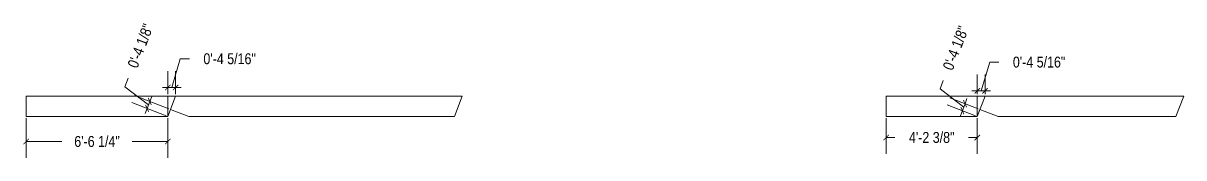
# Model space of a CAD drawing. Header units: inches. Extents: x 20403 to 33128, y 11552 to 20076.
# Drawn here: x 22862 to 23503, y 18234 to 18309 of the extents above; entities that cross this region are included whole.
import ezdxf

# ---------------------------------------------------------------- set-up
doc = ezdxf.new("R2010")
doc.units = ezdxf.units.IN
doc.header["$MEASUREMENT"] = 0
doc.layers.get('0').update_dxf_attribs({"color": 8, "lineweight": 9})
doc.layers.add('DIMENSIONS', color=7, linetype='Continuous')
doc.layers.add('DIMENSIONS @ 1', color=7, linetype='Continuous')
doc.layers.add('WALL FRAMING', color=7, linetype='Continuous', lineweight=30)
doc.styles.add('ARCHENTLTD', font='technical.ttf', dxfattribs={"height": 6})
doc.dimstyles.new('ARCHENTLTD', dxfattribs={"dimscale": 0.05, "dimtxt": 6, "dimasz": 3, "dimexe": 9, "dimexo": 1, "dimgap": 2.5, "dimtad": 0, "dimdec": 4, "dimzin": 1, "dimdsep": 46, "dimlunit": 4, "dimtxsty": 'ARCHENTLTD', "dimblk": 'ARCHTICK', "dimcen": 6, "dimclrd": 256, "dimclre": 256, "dimclrt": 256, "dimazin": 0, "dimtfac": 1, "dimtdec": 4, "dimtofl": 0, "dimtmove": 1, "dimatfit": 3, "dimldrblk": 'ARCHTICK', "dimfxl": 1, "dimfrac": 2, "dimtolj": 1, "dimtzin": 0, "dimlwd": 9, "dimlwe": 9, "dimarcsym": 0})

# ---------------------------------------------------------------- blocks, each defined once
blk = doc.blocks.new('_ArchTick')
at = {"color": 0, "linetype": 'ByBlock', "const_width": 0.15}
blk.add_lwpolyline([(-0.5, -0.5), (0.5, 0.5)], dxfattribs=at)
blk = doc.blocks.new('*D249')
at = {"layer": 'DIMENSIONS', "lineweight": 9}
for p, q in [((22944.11, 18273.02), (22948.87, 18288.87)), ((22948.87, 18288.87), (22953.87, 18288.87)), ((22941.95, 18269.29), (22941.95, 18282.02)), ((22946.27, 18269.29), (22946.27, 18282.02)), ((22941.95, 18273.02), (22938.95, 18273.02)), ((22941.95, 18273.02), (22946.27, 18273.02)), ((22946.27, 18273.02), (22949.27, 18273.02))]:
    blk.add_line(p, q, dxfattribs=at)
at = {"layer": 'DIMENSIONS', "lineweight": 9, "xscale": 3, "yscale": 3, "zscale": 3}
blk.add_blockref('_ArchTick', (22941.95, 18273.02), dxfattribs=at)
at = {"layer": 'DIMENSIONS', "lineweight": 9, "xscale": 3, "yscale": 3, "zscale": 3, "rotation": 180}
blk.add_blockref('_ArchTick', (22946.27, 18273.02), dxfattribs=at)
at = {"layer": 'DIMENSIONS', "lineweight": 9, "insert": (22976.11, 18288.87), "char_height": 6, "attachment_point": 5, "style": 'ARCHENTLTD'}
blk.add_mtext('\\A1;0\'-4 5/16"', dxfattribs=at)
blk = doc.blocks.new('*D253')
at = {"layer": 'DIMENSIONS', "lineweight": 9}
for p, q in [((22918.17, 18273.45), (22919.96, 18278.11)), ((22931.25, 18263.35), (22918.17, 18273.45)), ((22942.5, 18261.25), (22923.58, 18268.5)), ((22931.99, 18265.28), (22933.06, 18268.08)), ((22941.02, 18257.4), (22922.11, 18264.65)), ((22930.51, 18261.42), (22929.44, 18258.62)), ((22930.51, 18261.42), (22931.99, 18265.28))]:
    blk.add_line(p, q, dxfattribs=at)
at = {"layer": 'DIMENSIONS', "lineweight": 9, "xscale": 3, "yscale": 3, "zscale": 3}
for p, rotation in [((22931.99, 18265.28), 249.0265065786721), ((22930.51, 18261.42), 69.02650657867214)]:
    blk.add_blockref('_ArchTick', p, dxfattribs=dict(at, rotation=rotation))
at = {"layer": 'DIMENSIONS', "lineweight": 9, "insert": (22926.83, 18296.03), "char_height": 6, "attachment_point": 5, "rotation": 69.02651, "style": 'ARCHENTLTD'}
blk.add_mtext('\\A1;0\'-4 1/8"', dxfattribs=at)
blk = doc.blocks.new('*D254')
at = {"layer": 'DIMENSIONS', "lineweight": 9}
for p, q in [((22863.7, 18256.04), (22863.7, 18234.1)), ((22941.95, 18256.04), (22941.95, 18234.1)), ((22863.7, 18243.1), (22883.44, 18243.1)), ((22941.95, 18243.1), (22922.22, 18243.1))]:
    blk.add_line(p, q, dxfattribs=at)
at = {"layer": 'DIMENSIONS', "lineweight": 9, "xscale": 3, "yscale": 3, "zscale": 3, "rotation": 180}
blk.add_blockref('_ArchTick', (22863.7, 18243.1), dxfattribs=at)
at = {"layer": 'DIMENSIONS', "lineweight": 9, "xscale": 3, "yscale": 3, "zscale": 3}
blk.add_blockref('_ArchTick', (22941.95, 18243.1), dxfattribs=at)
at = {"layer": 'DIMENSIONS', "lineweight": 9, "insert": (22902.83, 18243.1), "char_height": 6, "attachment_point": 5, "style": 'ARCHENTLTD'}
blk.add_mtext('\\A1;6\'-6 1/4"', dxfattribs=at)
blk = doc.blocks.new('*D270')
at = {"layer": 'DIMENSIONS', "lineweight": 9}
for p, q in [((23338.89, 18256.04), (23338.89, 18236.33)), ((23389.27, 18256.04), (23389.27, 18236.33)), ((23338.89, 18245.33), (23343.77, 18245.33)), ((23389.27, 18245.33), (23384.4, 18245.33))]:
    blk.add_line(p, q, dxfattribs=at)
at = {"layer": 'DIMENSIONS', "lineweight": 9, "xscale": 3, "yscale": 3, "zscale": 3, "rotation": 180}
blk.add_blockref('_ArchTick', (23338.89, 18245.33), dxfattribs=at)
at = {"layer": 'DIMENSIONS', "lineweight": 9, "xscale": 3, "yscale": 3, "zscale": 3}
blk.add_blockref('_ArchTick', (23389.27, 18245.33), dxfattribs=at)
at = {"layer": 'DIMENSIONS', "lineweight": 9, "insert": (23364.08, 18245.33), "char_height": 6, "attachment_point": 5, "style": 'ARCHENTLTD'}
blk.add_mtext('\\A1;4\'-2 3/8"', dxfattribs=at)
blk = doc.blocks.new('*D271')
at = {"layer": 'DIMENSIONS', "lineweight": 9}
for p, q in [((23391.43, 18271.16), (23396.18, 18287.02)), ((23396.18, 18287.02), (23401.18, 18287.02)), ((23389.27, 18269.29), (23389.27, 18280.16)), ((23393.58, 18269.29), (23393.58, 18280.16)), ((23389.27, 18271.16), (23386.27, 18271.16)), ((23389.27, 18271.16), (23393.58, 18271.16)), ((23393.58, 18271.16), (23396.58, 18271.16))]:
    blk.add_line(p, q, dxfattribs=at)
at = {"layer": 'DIMENSIONS', "lineweight": 9, "xscale": 3, "yscale": 3, "zscale": 3}
blk.add_blockref('_ArchTick', (23389.27, 18271.16), dxfattribs=at)
at = {"layer": 'DIMENSIONS', "lineweight": 9, "xscale": 3, "yscale": 3, "zscale": 3, "rotation": 180}
blk.add_blockref('_ArchTick', (23393.58, 18271.16), dxfattribs=at)
at = {"layer": 'DIMENSIONS', "lineweight": 9, "insert": (23423.43, 18287.02), "char_height": 6, "attachment_point": 5, "style": 'ARCHENTLTD'}
blk.add_mtext('\\A1;0\'-4 5/16"', dxfattribs=at)
blk = doc.blocks.new('*D272')
at = {"layer": 'DIMENSIONS', "lineweight": 9}
for p, q in [((23368.69, 18272.22), (23370.48, 18276.89)), ((23381.77, 18262.12), (23368.69, 18272.22)), ((23389.81, 18261.25), (23374.1, 18267.27)), ((23382.5, 18264.05), (23383.58, 18266.85)), ((23388.34, 18257.4), (23372.62, 18263.42)), ((23381.03, 18260.2), (23379.95, 18257.4)), ((23381.03, 18260.2), (23382.5, 18264.05))]:
    blk.add_line(p, q, dxfattribs=at)
at = {"layer": 'DIMENSIONS', "lineweight": 9, "xscale": 3, "yscale": 3, "zscale": 3}
for p, rotation in [((23382.5, 18264.05), 249.0265065787067), ((23381.03, 18260.2), 69.02650657870676)]:
    blk.add_blockref('_ArchTick', p, dxfattribs=dict(at, rotation=rotation))
at = {"layer": 'DIMENSIONS', "lineweight": 9, "insert": (23377.35, 18294.8), "char_height": 6, "attachment_point": 5, "rotation": 69.02651, "style": 'ARCHENTLTD'}
blk.add_mtext('\\A1;0\'-4 1/8"', dxfattribs=at)

msp = doc.modelspace()

# ---------------------------------------------------------------- linework, layer by layer
at = {"layer": 'DIMENSIONS', "lineweight": 9}
for p, q in [((22863.70436, 18268.28722), (22863.70436, 18257.03722)), ((23100.39186, 18257.03722), (23104.70436, 18268.28722)), ((23338.8938, 18268.28722), (23338.8938, 18257.03722)), ((23338.8938, 18268.28722), (23338.8938, 18257.03722)), ((23499.08224, 18257.03722), (23503.39474, 18268.28722)), ((22941.95436, 18261.16222), (22941.95436, 18261.16222)), ((22941.95436, 18257.03722), (22943.43084, 18260.88892)), ((22943.43084, 18260.88892), (22953.47876, 18257.03722)), ((23389.2688, 18257.03722), (23390.74528, 18260.88892)), ((23390.74528, 18260.88892), (23400.7932, 18257.03722)), ((22941.95436, 18257.03722), (22863.70436, 18257.03722)), ((23100.39186, 18257.03722), (22953.47876, 18257.03722)), ((23389.2688, 18257.03722), (23338.8938, 18257.03722)), ((23499.08224, 18257.03722), (23400.7932, 18257.03722))]:
    msp.add_line(p, q, dxfattribs=at)
at = {"layer": 'DIMENSIONS', "color": 1, "lineweight": 9}
for p in [(23389.2688, 18268.28722), (23393.5813, 18268.28722)]:
    msp.add_line(p, (23389.2688, 18257.03722), dxfattribs=at)
at = {"layer": 'WALL FRAMING', "lineweight": 9}
for p, q in [((22863.70436, 18268.28722), (23104.70436, 18268.28722)), ((23338.8938, 18268.28722), (23503.39474, 18268.28722))]:
    msp.add_line(p, q, dxfattribs=at)
at = {"layer": 'WALL FRAMING', "color": 1, "lineweight": 9}
for q in [(22941.95436, 18268.28722), (22946.26686, 18268.28722)]:
    msp.add_line((22941.95436, 18257.03722), q, dxfattribs=at)

# ---------------------------------------------------------------- dimensions: what is measured, and where the dimension line sits
at = {"layer": 'DIMENSIONS @ 1', "lineweight": 9}
for p1, p2, distance, picture, middle in [((22941.95436, 18257.03722), (22943.43084, 18260.88892), 12.25532, '*D253', (22920.85804, 18280.44892)), ((23389.2688, 18257.03722), (23390.74527, 18260.88888), 8.82584, '*D272', (23371.37474, 18279.22136))]:
    dim = msp.add_aligned_dim(p1=p1, p2=p2, distance=distance, dimstyle='ARCHENTLTD', override={"dimscale": 1, "dimtix": 0, "dimtofl": 0, "dimtmove": 1, "dimatfit": 3}, dxfattribs=at)
    dim.commit()
    dim.dimension.update_dxf_attribs({"geometry": picture, "text_midpoint": middle})
for base, p1, p2, picture, middle in [((22946.26686, 18273.01966), (22941.95436, 18268.28722), (22946.26686, 18268.28722), '*D249', (22956.3666, 18288.87296)), ((22941.95436, 18243.09589), (22863.70436, 18257.03722), (22941.95436, 18257.03722), '*D254', (22902.82936, 18243.09589))]:
    dim = msp.add_linear_dim(base=base, p1=p1, p2=p2, dimstyle='ARCHENTLTD', override={"dimscale": 1, "dimtix": 0, "dimtofl": 0, "dimtmove": 1, "dimatfit": 3}, dxfattribs=at)
    dim.commit()
    dim.dimension.update_dxf_attribs({"geometry": picture, "text_midpoint": middle})
at = {"layer": 'DIMENSIONS @ 1', "color": 1, "lineweight": 9}
for base, p1, p2, picture, middle in [((23393.5813, 18271.16322), (23389.2688, 18268.28722), (23393.5813, 18268.28722), '*D271', (23403.68104, 18287.01652)), ((23389.2688, 18245.32918), (23338.8938, 18257.03722), (23389.2688, 18257.03722), '*D270', (23364.0813, 18245.32918))]:
    dim = msp.add_linear_dim(base=base, p1=p1, p2=p2, dimstyle='ARCHENTLTD', override={"dimscale": 1, "dimtix": 0, "dimtofl": 0, "dimtmove": 1, "dimatfit": 3}, dxfattribs=at)
    dim.commit()
    dim.dimension.update_dxf_attribs({"geometry": picture, "text_midpoint": middle})

doc.saveas('drawing.dxf')
